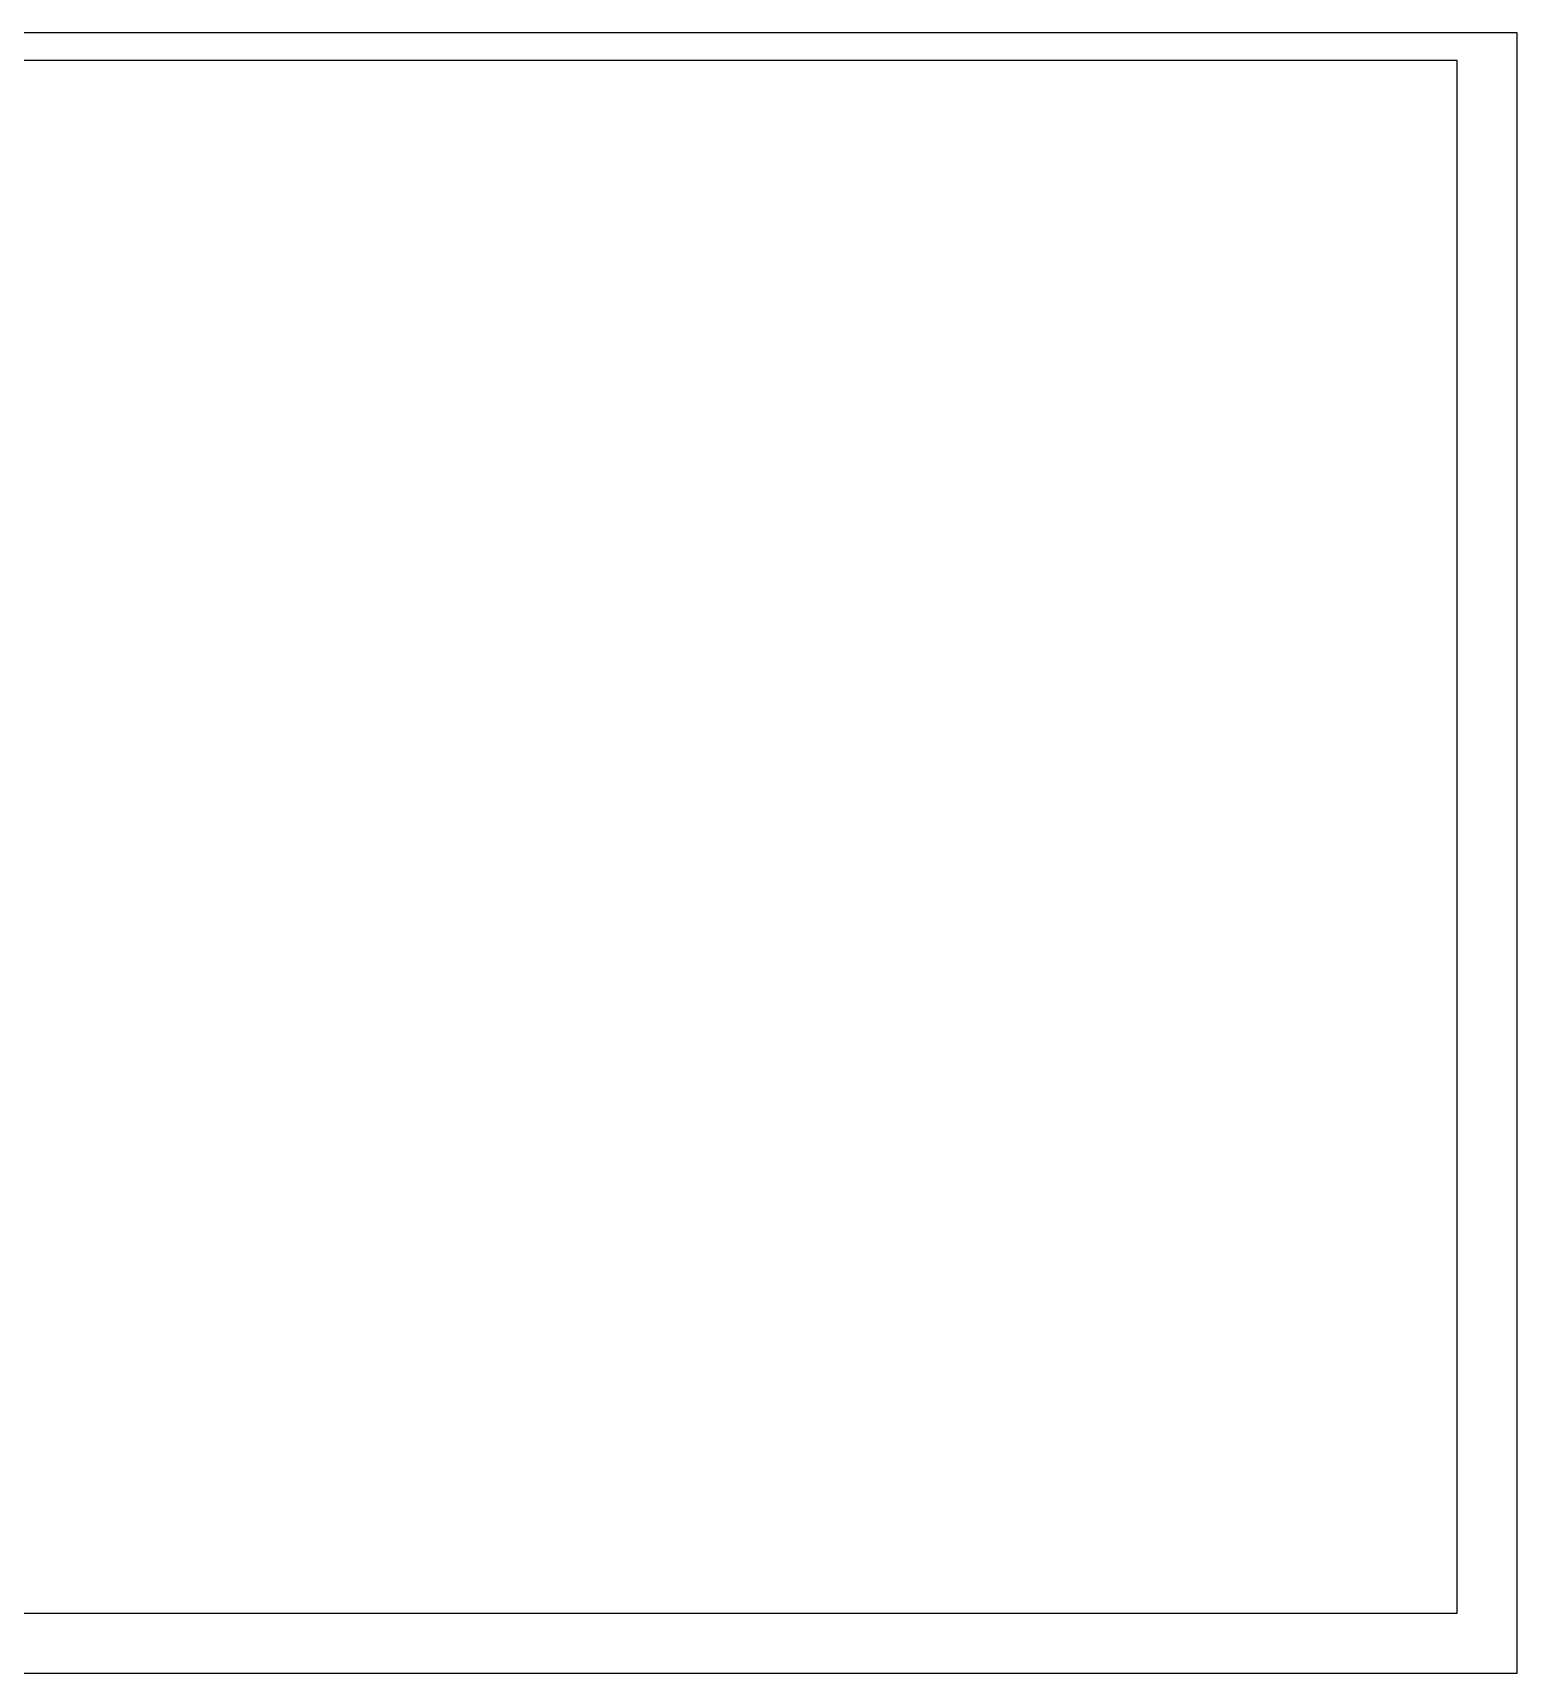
# Model space of a CAD drawing. Extents: x -353 to 646, y -933 to 332.
# Drawn here: x 143.3 to 364.8, y 75.2 to 320 of the extents above; entities that cross this region are included whole.
import ezdxf

# ---------------------------------------------------------------- set-up
doc = ezdxf.new("R2010")
doc.units = 0

msp = doc.modelspace()

# ---------------------------------------------------------------- linework, layer by layer
at = {"layer": 'Layer 1'}
for p, q in [((364.8, 320), (0, 320)), ((364.8, 75.2004), (364.8, 320)), ((0, 75.2004), (364.8, 75.2004))]:
    msp.add_line(p, q, dxfattribs=at)
at = {"layer": '注意'}
for p, q in [((355.859, 315.859), (4.14097, 315.859)), ((355.859, 84.1411), (355.859, 315.859)), ((4.14097, 84.1411), (355.859, 84.1411))]:
    msp.add_line(p, q, dxfattribs=at)

doc.saveas('drawing.dxf')
